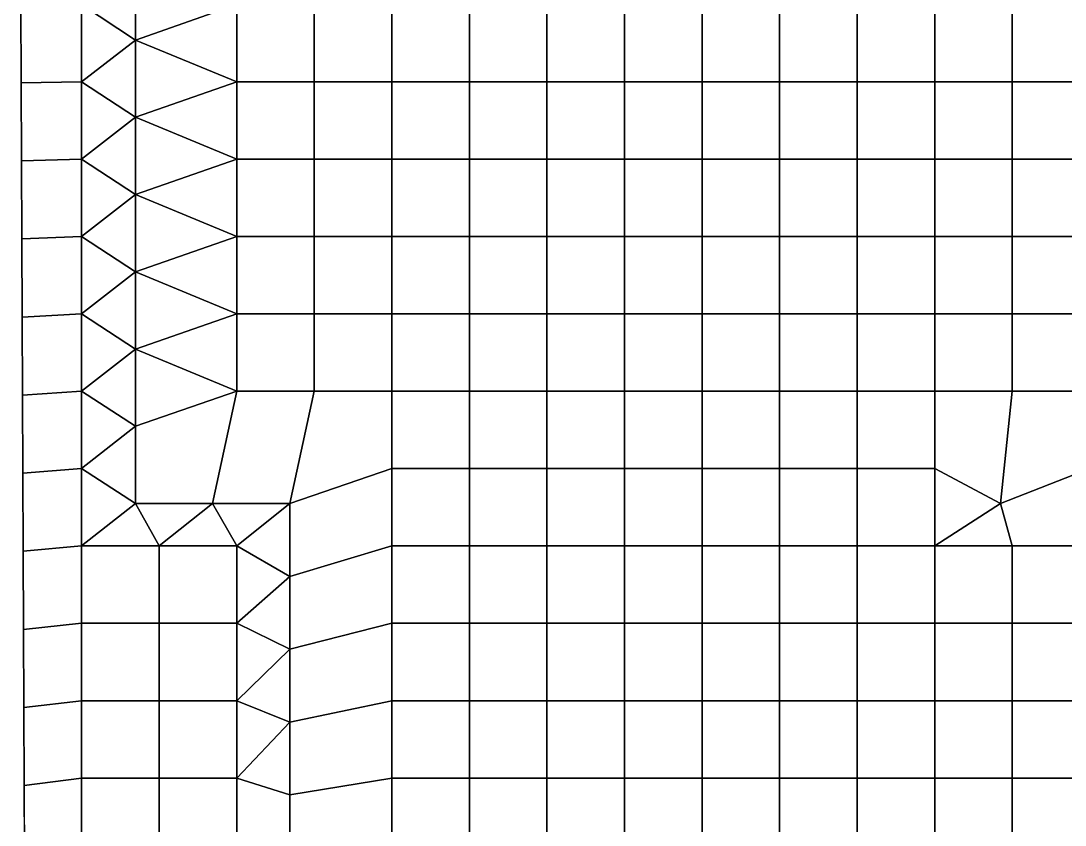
# Model space of a CAD drawing. Extents: x -13 to 39.3, y -26.5 to 20.6.
# Drawn here: x 1.21 to 7.97, y 1.22 to 6.42 of the extents above; entities that cross this region are included whole.
import ezdxf

# ---------------------------------------------------------------- set-up
doc = ezdxf.new("R2010")
doc.units = 0
doc.layers.add('BARS', color=1, linetype='CONTINUOUS')
doc.layers.add('FACES', color=5, linetype='CONTINUOUS')

msp = doc.modelspace()

# ---------------------------------------------------------------- linework, layer by layer
at = {"layer": 'BARS'}
for p, q in [((1.95, 6.8), (1.95, 6.3)), ((1.95, 6.8, 3.3), (1.95, 6.3, 3.3)), ((1.21074, 6.02308), (1.2086, 6.52846)), ((1.21074, 6.02308, 3.3), (1.2086, 6.52846, 3.3)), ((1.95, 6.3), (1.95, 5.8)), ((1.95, 6.3, 3.3), (1.95, 5.8, 3.3)), ((1.21289, 5.5177), (1.21074, 6.02308)), ((1.21289, 5.5177, 3.3), (1.21074, 6.02308, 3.3)), ((1.95, 5.8), (1.95, 5.3)), ((1.95, 5.8, 3.3), (1.95, 5.3, 3.3)), ((1.21504, 5.01231), (1.21289, 5.5177)), ((1.21504, 5.01231, 3.3), (1.21289, 5.5177, 3.3)), ((1.95, 5.3), (1.95, 4.8)), ((1.95, 5.3, 3.3), (1.95, 4.8, 3.3)), ((1.21719, 4.50693), (1.21504, 5.01231)), ((1.21719, 4.50693, 3.3), (1.21504, 5.01231, 3.3)), ((1.95, 4.8), (1.95, 4.3)), ((1.95, 4.8, 3.3), (1.95, 4.3, 3.3)), ((1.21934, 4.00154), (1.21719, 4.50693)), ((1.21934, 4.00154, 3.3), (1.21719, 4.50693, 3.3)), ((1.95, 4.3), (1.95, 3.8)), ((1.95, 4.3, 3.3), (1.95, 3.8, 3.3)), ((1.22149, 3.49616), (1.21934, 4.00154)), ((1.22149, 3.49616, 3.3), (1.21934, 4.00154, 3.3)), ((1.95, 3.8), (1.95, 3.3)), ((1.95, 3.8, 3.3), (1.95, 3.3, 3.3)), ((1.22364, 2.99078), (1.22149, 3.49616)), ((1.22364, 2.99078, 3.3), (1.22149, 3.49616, 3.3)), ((1.95, 3.3), (2.45, 3.3)), ((1.95, 3.3, 3.3), (2.45, 3.3, 3.3)), ((2.45, 3.3), (2.95, 3.3)), ((2.45, 3.3, 3.3), (2.95, 3.3, 3.3)), ((2.95, 3.3), (2.95, 2.82857)), ((2.95, 3.3), (2.95, 3.3, 0.66)), ((2.95, 3.3, 0.66), (2.95, 3.3, 1.32)), ((2.95, 3.3, 1.32), (2.95, 3.3, 1.98)), ((2.95, 3.3, 1.98), (2.95, 3.3, 2.64)), ((2.95, 3.3, 2.64), (2.95, 3.3, 3.3)), ((2.95, 3.3, 3.3), (2.95, 2.82857, 3.3)), ((7.55, 3.3), (7.55, 3.3, 0.66)), ((7.55, 3.3, 0.66), (7.55, 3.3, 1.32)), ((7.55, 3.3, 1.32), (7.55, 3.3, 1.98)), ((7.55, 3.3, 1.98), (7.55, 3.3, 2.64)), ((7.55, 3.3, 2.64), (7.55, 3.3, 3.3)), ((1.22579, 2.48539), (1.22364, 2.99078)), ((1.22579, 2.48539, 3.3), (1.22364, 2.99078, 3.3)), ((2.95, 2.82857), (2.95, 2.35714)), ((2.95, 2.82857, 3.3), (2.95, 2.35714, 3.3)), ((1.22794, 1.98001), (1.22579, 2.48539)), ((1.22794, 1.98001, 3.3), (1.22579, 2.48539, 3.3)), ((2.95, 2.35714), (2.95, 1.88571)), ((2.95, 2.35714, 3.3), (2.95, 1.88571, 3.3)), ((1.23008, 1.47462), (1.22794, 1.98001)), ((1.23008, 1.47462, 3.3), (1.22794, 1.98001, 3.3)), ((2.95, 1.88571), (2.95, 1.41429)), ((2.95, 1.88571, 3.3), (2.95, 1.41429, 3.3)), ((1.23223, 0.969239), (1.23008, 1.47462)), ((1.23223, 0.969239, 3.3), (1.23008, 1.47462, 3.3)), ((2.95, 1.41429), (2.95, 0.942857)), ((2.95, 1.41429, 3.3), (2.95, 0.942857, 3.3))]:
    msp.add_line(p, q, dxfattribs=at)
at = {"layer": 'FACES'}
for points in [[(1.95, 6.8), (1.60139, 6.53019), (1.95, 6.3)], [(1.95, 6.8, 3.3), (1.60139, 6.53019, 3.3), (1.95, 6.3, 3.3)], [(2.60562, 6.53019), (1.95, 6.8), (1.95, 6.3)], [(1.95, 6.3, 0.66), (1.95, 6.3), (1.95, 6.8), (1.95, 6.8, 0.66)], [(1.95, 6.3, 1.32), (1.95, 6.3, 0.66), (1.95, 6.8, 0.66), (1.95, 6.8, 1.32)], [(1.95, 6.3, 1.98), (1.95, 6.3, 1.32), (1.95, 6.8, 1.32), (1.95, 6.8, 1.98)], [(1.95, 6.3, 2.64), (1.95, 6.3, 1.98), (1.95, 6.8, 1.98), (1.95, 6.8, 2.64)], [(1.95, 6.3, 2.64), (1.95, 6.8, 2.64), (1.95, 6.8, 3.3), (1.95, 6.3, 3.3)], [(2.60562, 6.53019, 3.3), (1.95, 6.8, 3.3), (1.95, 6.3, 3.3)], [(1.60139, 6.53019), (1.2086, 6.52846), (1.21074, 6.02308), (1.60139, 6.02948)], [(1.60139, 6.53019, 3.3), (1.2086, 6.52846, 3.3), (1.21074, 6.02308, 3.3), (1.60139, 6.02948, 3.3)], [(1.95, 6.3), (1.60139, 6.53019), (1.60139, 6.02948)], [(1.95, 6.3, 3.3), (1.60139, 6.53019, 3.3), (1.60139, 6.02948, 3.3)], [(2.60562, 6.53019), (1.95, 6.3), (2.60562, 6.02948)], [(2.60562, 6.53019, 3.3), (1.95, 6.3, 3.3), (2.60562, 6.02948, 3.3)], [(3.10773, 6.53019), (2.60562, 6.53019), (2.60562, 6.02948), (3.10773, 6.02948)], [(3.10773, 6.53019, 3.3), (2.60562, 6.53019, 3.3), (2.60562, 6.02948, 3.3), (3.10773, 6.02948, 3.3)], [(3.60984, 6.53019), (3.10773, 6.53019), (3.10773, 6.02948), (3.60984, 6.02948)], [(3.60984, 6.53019, 3.3), (3.10773, 6.53019, 3.3), (3.10773, 6.02948, 3.3), (3.60984, 6.02948, 3.3)], [(4.11196, 6.53019), (3.60984, 6.53019), (3.60984, 6.02948), (4.11196, 6.02948)], [(4.11196, 6.53019, 3.3), (3.60984, 6.53019, 3.3), (3.60984, 6.02948, 3.3), (4.11196, 6.02948, 3.3)], [(4.61407, 6.53019), (4.11196, 6.53019), (4.11196, 6.02948), (4.61407, 6.02948)], [(4.61407, 6.53019, 3.3), (4.11196, 6.53019, 3.3), (4.11196, 6.02948, 3.3), (4.61407, 6.02948, 3.3)], [(5.11618, 6.53019), (4.61407, 6.53019), (4.61407, 6.02948), (5.11618, 6.02948)], [(5.11618, 6.53019, 3.3), (4.61407, 6.53019, 3.3), (4.61407, 6.02948, 3.3), (5.11618, 6.02948, 3.3)], [(5.6183, 6.53019), (5.11618, 6.53019), (5.11618, 6.02948), (5.6183, 6.02948)], [(5.6183, 6.53019, 3.3), (5.11618, 6.53019, 3.3), (5.11618, 6.02948, 3.3), (5.6183, 6.02948, 3.3)], [(6.12041, 6.53019), (5.6183, 6.53019), (5.6183, 6.02948), (6.12041, 6.02948)], [(6.12041, 6.53019, 3.3), (5.6183, 6.53019, 3.3), (5.6183, 6.02948, 3.3), (6.12041, 6.02948, 3.3)], [(6.62252, 6.53019), (6.12041, 6.53019), (6.12041, 6.02948), (6.62252, 6.02948)], [(6.62252, 6.53019, 3.3), (6.12041, 6.53019, 3.3), (6.12041, 6.02948, 3.3), (6.62252, 6.02948, 3.3)], [(7.12464, 6.53019), (6.62252, 6.53019), (6.62252, 6.02948), (7.12464, 6.02948)], [(7.12464, 6.53019, 3.3), (6.62252, 6.53019, 3.3), (6.62252, 6.02948, 3.3), (7.12464, 6.02948, 3.3)], [(7.62675, 6.53019), (7.12464, 6.53019), (7.12464, 6.02948), (7.62675, 6.02948)], [(7.62675, 6.53019, 3.3), (7.12464, 6.53019, 3.3), (7.12464, 6.02948, 3.3), (7.62675, 6.02948, 3.3)], [(8.12887, 6.53019), (7.62675, 6.53019), (7.62675, 6.02948), (8.12887, 6.02948)], [(8.12887, 6.53019, 3.3), (7.62675, 6.53019, 3.3), (7.62675, 6.02948, 3.3), (8.12887, 6.02948, 3.3)], [(1.95, 6.3), (1.60139, 6.02948), (1.95, 5.8)], [(1.95, 6.3, 3.3), (1.60139, 6.02948, 3.3), (1.95, 5.8, 3.3)], [(2.60562, 6.02948), (1.95, 6.3), (1.95, 5.8)], [(1.95, 5.8, 0.66), (1.95, 5.8), (1.95, 6.3), (1.95, 6.3, 0.66)], [(1.95, 5.8, 1.32), (1.95, 5.8, 0.66), (1.95, 6.3, 0.66), (1.95, 6.3, 1.32)], [(1.95, 5.8, 1.98), (1.95, 5.8, 1.32), (1.95, 6.3, 1.32), (1.95, 6.3, 1.98)], [(1.95, 5.8, 2.64), (1.95, 5.8, 1.98), (1.95, 6.3, 1.98), (1.95, 6.3, 2.64)], [(1.95, 5.8, 2.64), (1.95, 6.3, 2.64), (1.95, 6.3, 3.3), (1.95, 5.8, 3.3)], [(2.60562, 6.02948, 3.3), (1.95, 6.3, 3.3), (1.95, 5.8, 3.3)], [(1.60139, 6.02948), (1.21074, 6.02308), (1.21289, 5.5177), (1.60139, 5.52878)], [(1.60139, 6.02948, 3.3), (1.21074, 6.02308, 3.3), (1.21289, 5.5177, 3.3), (1.60139, 5.52878, 3.3)], [(1.95, 5.8), (1.60139, 6.02948), (1.60139, 5.52878)], [(1.95, 5.8, 3.3), (1.60139, 6.02948, 3.3), (1.60139, 5.52878, 3.3)], [(2.60562, 6.02948), (1.95, 5.8), (2.60562, 5.52878)], [(2.60562, 6.02948, 3.3), (1.95, 5.8, 3.3), (2.60562, 5.52878, 3.3)], [(3.10773, 6.02948), (2.60562, 6.02948), (2.60562, 5.52878), (3.10773, 5.52878)], [(3.10773, 6.02948, 3.3), (2.60562, 6.02948, 3.3), (2.60562, 5.52878, 3.3), (3.10773, 5.52878, 3.3)], [(3.60984, 6.02948), (3.10773, 6.02948), (3.10773, 5.52878), (3.60984, 5.52878)], [(3.60984, 6.02948, 3.3), (3.10773, 6.02948, 3.3), (3.10773, 5.52878, 3.3), (3.60984, 5.52878, 3.3)], [(4.11196, 6.02948), (3.60984, 6.02948), (3.60984, 5.52878), (4.11196, 5.52878)], [(4.11196, 6.02948, 3.3), (3.60984, 6.02948, 3.3), (3.60984, 5.52878, 3.3), (4.11196, 5.52878, 3.3)], [(4.61407, 6.02948), (4.11196, 6.02948), (4.11196, 5.52878), (4.61407, 5.52878)], [(4.61407, 6.02948, 3.3), (4.11196, 6.02948, 3.3), (4.11196, 5.52878, 3.3), (4.61407, 5.52878, 3.3)], [(5.11618, 6.02948), (4.61407, 6.02948), (4.61407, 5.52878), (5.11618, 5.52878)], [(5.11618, 6.02948, 3.3), (4.61407, 6.02948, 3.3), (4.61407, 5.52878, 3.3), (5.11618, 5.52878, 3.3)], [(5.6183, 6.02948), (5.11618, 6.02948), (5.11618, 5.52878), (5.6183, 5.52878)], [(5.6183, 6.02948, 3.3), (5.11618, 6.02948, 3.3), (5.11618, 5.52878, 3.3), (5.6183, 5.52878, 3.3)], [(6.12041, 6.02948), (5.6183, 6.02948), (5.6183, 5.52878), (6.12041, 5.52878)], [(6.12041, 6.02948, 3.3), (5.6183, 6.02948, 3.3), (5.6183, 5.52878, 3.3), (6.12041, 5.52878, 3.3)], [(6.62252, 6.02948), (6.12041, 6.02948), (6.12041, 5.52878), (6.62252, 5.52878)], [(6.62252, 6.02948, 3.3), (6.12041, 6.02948, 3.3), (6.12041, 5.52878, 3.3), (6.62252, 5.52878, 3.3)], [(7.12464, 6.02948), (6.62252, 6.02948), (6.62252, 5.52878), (7.12464, 5.52878)], [(7.12464, 6.02948, 3.3), (6.62252, 6.02948, 3.3), (6.62252, 5.52878, 3.3), (7.12464, 5.52878, 3.3)], [(7.62675, 6.02948), (7.12464, 6.02948), (7.12464, 5.52878), (7.62675, 5.52878)], [(7.62675, 6.02948, 3.3), (7.12464, 6.02948, 3.3), (7.12464, 5.52878, 3.3), (7.62675, 5.52878, 3.3)], [(8.12887, 6.02948), (7.62675, 6.02948), (7.62675, 5.52878), (8.12887, 5.52878)], [(8.12887, 6.02948, 3.3), (7.62675, 6.02948, 3.3), (7.62675, 5.52878, 3.3), (8.12887, 5.52878, 3.3)], [(1.95, 5.8), (1.60139, 5.52878), (1.95, 5.3)], [(1.95, 5.8, 3.3), (1.60139, 5.52878, 3.3), (1.95, 5.3, 3.3)], [(2.60562, 5.52878), (1.95, 5.8), (1.95, 5.3)], [(1.95, 5.3, 0.66), (1.95, 5.3), (1.95, 5.8), (1.95, 5.8, 0.66)], [(1.95, 5.3, 1.32), (1.95, 5.3, 0.66), (1.95, 5.8, 0.66), (1.95, 5.8, 1.32)], [(1.95, 5.3, 1.98), (1.95, 5.3, 1.32), (1.95, 5.8, 1.32), (1.95, 5.8, 1.98)], [(1.95, 5.3, 2.64), (1.95, 5.3, 1.98), (1.95, 5.8, 1.98), (1.95, 5.8, 2.64)], [(1.95, 5.3, 2.64), (1.95, 5.8, 2.64), (1.95, 5.8, 3.3), (1.95, 5.3, 3.3)], [(2.60562, 5.52878, 3.3), (1.95, 5.8, 3.3), (1.95, 5.3, 3.3)], [(1.60139, 5.52878), (1.21289, 5.5177), (1.21504, 5.01231), (1.60139, 5.02807)], [(1.60139, 5.52878, 3.3), (1.21289, 5.5177, 3.3), (1.21504, 5.01231, 3.3), (1.60139, 5.02807, 3.3)], [(1.95, 5.3), (1.60139, 5.52878), (1.60139, 5.02807)], [(1.95, 5.3, 3.3), (1.60139, 5.52878, 3.3), (1.60139, 5.02807, 3.3)], [(2.60562, 5.52878), (1.95, 5.3), (2.60562, 5.02807)], [(2.60562, 5.52878, 3.3), (1.95, 5.3, 3.3), (2.60562, 5.02807, 3.3)], [(3.10773, 5.52878), (2.60562, 5.52878), (2.60562, 5.02807), (3.10773, 5.02807)], [(3.10773, 5.52878, 3.3), (2.60562, 5.52878, 3.3), (2.60562, 5.02807, 3.3), (3.10773, 5.02807, 3.3)], [(3.60984, 5.52878), (3.10773, 5.52878), (3.10773, 5.02807), (3.60984, 5.02807)], [(3.60984, 5.52878, 3.3), (3.10773, 5.52878, 3.3), (3.10773, 5.02807, 3.3), (3.60984, 5.02807, 3.3)], [(4.11196, 5.52878), (3.60984, 5.52878), (3.60984, 5.02807), (4.11196, 5.02807)], [(4.11196, 5.52878, 3.3), (3.60984, 5.52878, 3.3), (3.60984, 5.02807, 3.3), (4.11196, 5.02807, 3.3)], [(4.61407, 5.52878), (4.11196, 5.52878), (4.11196, 5.02807), (4.61407, 5.02807)], [(4.61407, 5.52878, 3.3), (4.11196, 5.52878, 3.3), (4.11196, 5.02807, 3.3), (4.61407, 5.02807, 3.3)], [(5.11618, 5.52878), (4.61407, 5.52878), (4.61407, 5.02807), (5.11618, 5.02807)], [(5.11618, 5.52878, 3.3), (4.61407, 5.52878, 3.3), (4.61407, 5.02807, 3.3), (5.11618, 5.02807, 3.3)], [(5.6183, 5.52878), (5.11618, 5.52878), (5.11618, 5.02807), (5.6183, 5.02807)], [(5.6183, 5.52878, 3.3), (5.11618, 5.52878, 3.3), (5.11618, 5.02807, 3.3), (5.6183, 5.02807, 3.3)], [(6.12041, 5.52878), (5.6183, 5.52878), (5.6183, 5.02807), (6.12041, 5.02807)], [(6.12041, 5.52878, 3.3), (5.6183, 5.52878, 3.3), (5.6183, 5.02807, 3.3), (6.12041, 5.02807, 3.3)], [(6.62252, 5.52878), (6.12041, 5.52878), (6.12041, 5.02807), (6.62252, 5.02807)], [(6.62252, 5.52878, 3.3), (6.12041, 5.52878, 3.3), (6.12041, 5.02807, 3.3), (6.62252, 5.02807, 3.3)], [(7.12464, 5.52878), (6.62252, 5.52878), (6.62252, 5.02807), (7.12464, 5.02807)], [(7.12464, 5.52878, 3.3), (6.62252, 5.52878, 3.3), (6.62252, 5.02807, 3.3), (7.12464, 5.02807, 3.3)], [(7.62675, 5.52878), (7.12464, 5.52878), (7.12464, 5.02807), (7.62675, 5.02807)], [(7.62675, 5.52878, 3.3), (7.12464, 5.52878, 3.3), (7.12464, 5.02807, 3.3), (7.62675, 5.02807, 3.3)], [(8.12887, 5.52878), (7.62675, 5.52878), (7.62675, 5.02807), (8.12887, 5.02807)], [(8.12887, 5.52878, 3.3), (7.62675, 5.52878, 3.3), (7.62675, 5.02807, 3.3), (8.12887, 5.02807, 3.3)], [(1.95, 5.3), (1.60139, 5.02807), (1.95, 4.8)], [(1.95, 5.3, 3.3), (1.60139, 5.02807, 3.3), (1.95, 4.8, 3.3)], [(2.60562, 5.02807), (1.95, 5.3), (1.95, 4.8)], [(1.95, 4.8, 0.66), (1.95, 4.8), (1.95, 5.3), (1.95, 5.3, 0.66)], [(1.95, 4.8, 1.32), (1.95, 4.8, 0.66), (1.95, 5.3, 0.66), (1.95, 5.3, 1.32)], [(1.95, 4.8, 1.98), (1.95, 4.8, 1.32), (1.95, 5.3, 1.32), (1.95, 5.3, 1.98)], [(1.95, 4.8, 2.64), (1.95, 4.8, 1.98), (1.95, 5.3, 1.98), (1.95, 5.3, 2.64)], [(1.95, 4.8, 2.64), (1.95, 5.3, 2.64), (1.95, 5.3, 3.3), (1.95, 4.8, 3.3)], [(2.60562, 5.02807, 3.3), (1.95, 5.3, 3.3), (1.95, 4.8, 3.3)], [(1.60139, 5.02807), (1.21504, 5.01231), (1.21719, 4.50693), (1.60139, 4.52736)], [(1.60139, 5.02807, 3.3), (1.21504, 5.01231, 3.3), (1.21719, 4.50693, 3.3), (1.60139, 4.52736, 3.3)], [(1.95, 4.8), (1.60139, 5.02807), (1.60139, 4.52736)], [(1.95, 4.8, 3.3), (1.60139, 5.02807, 3.3), (1.60139, 4.52736, 3.3)], [(2.60562, 5.02807), (1.95, 4.8), (2.60562, 4.52736)], [(2.60562, 5.02807, 3.3), (1.95, 4.8, 3.3), (2.60562, 4.52736, 3.3)], [(3.10773, 5.02807), (2.60562, 5.02807), (2.60562, 4.52736), (3.10773, 4.52736)], [(3.10773, 5.02807, 3.3), (2.60562, 5.02807, 3.3), (2.60562, 4.52736, 3.3), (3.10773, 4.52736, 3.3)], [(3.60984, 5.02807), (3.10773, 5.02807), (3.10773, 4.52736), (3.60984, 4.52736)], [(3.60984, 5.02807, 3.3), (3.10773, 5.02807, 3.3), (3.10773, 4.52736, 3.3), (3.60984, 4.52736, 3.3)], [(4.11196, 5.02807), (3.60984, 5.02807), (3.60984, 4.52736), (4.11196, 4.52736)], [(4.11196, 5.02807, 3.3), (3.60984, 5.02807, 3.3), (3.60984, 4.52736, 3.3), (4.11196, 4.52736, 3.3)], [(4.61407, 5.02807), (4.11196, 5.02807), (4.11196, 4.52736), (4.61407, 4.52736)], [(4.61407, 5.02807, 3.3), (4.11196, 5.02807, 3.3), (4.11196, 4.52736, 3.3), (4.61407, 4.52736, 3.3)], [(5.11618, 5.02807), (4.61407, 5.02807), (4.61407, 4.52736), (5.11618, 4.52736)], [(5.11618, 5.02807, 3.3), (4.61407, 5.02807, 3.3), (4.61407, 4.52736, 3.3), (5.11618, 4.52736, 3.3)], [(5.6183, 5.02807), (5.11618, 5.02807), (5.11618, 4.52736), (5.6183, 4.52736)], [(5.6183, 5.02807, 3.3), (5.11618, 5.02807, 3.3), (5.11618, 4.52736, 3.3), (5.6183, 4.52736, 3.3)], [(6.12041, 5.02807), (5.6183, 5.02807), (5.6183, 4.52736), (6.12041, 4.52736)], [(6.12041, 5.02807, 3.3), (5.6183, 5.02807, 3.3), (5.6183, 4.52736, 3.3), (6.12041, 4.52736, 3.3)], [(6.62252, 5.02807), (6.12041, 5.02807), (6.12041, 4.52736), (6.62252, 4.52736)], [(6.62252, 5.02807, 3.3), (6.12041, 5.02807, 3.3), (6.12041, 4.52736, 3.3), (6.62252, 4.52736, 3.3)], [(7.12464, 5.02807), (6.62252, 5.02807), (6.62252, 4.52736), (7.12464, 4.52736)], [(7.12464, 5.02807, 3.3), (6.62252, 5.02807, 3.3), (6.62252, 4.52736, 3.3), (7.12464, 4.52736, 3.3)], [(7.62675, 5.02807), (7.12464, 5.02807), (7.12464, 4.52736), (7.62675, 4.52736)], [(7.62675, 5.02807, 3.3), (7.12464, 5.02807, 3.3), (7.12464, 4.52736, 3.3), (7.62675, 4.52736, 3.3)], [(8.12887, 5.02807), (7.62675, 5.02807), (7.62675, 4.52736), (8.12887, 4.52736)], [(8.12887, 5.02807, 3.3), (7.62675, 5.02807, 3.3), (7.62675, 4.52736, 3.3), (8.12887, 4.52736, 3.3)], [(1.95, 4.8), (1.60139, 4.52736), (1.95, 4.3)], [(1.95, 4.8, 3.3), (1.60139, 4.52736, 3.3), (1.95, 4.3, 3.3)], [(2.60562, 4.52736), (1.95, 4.8), (1.95, 4.3)], [(1.95, 4.3, 0.66), (1.95, 4.3), (1.95, 4.8), (1.95, 4.8, 0.66)], [(1.95, 4.3, 1.32), (1.95, 4.3, 0.66), (1.95, 4.8, 0.66), (1.95, 4.8, 1.32)], [(1.95, 4.3, 1.98), (1.95, 4.3, 1.32), (1.95, 4.8, 1.32), (1.95, 4.8, 1.98)], [(1.95, 4.3, 2.64), (1.95, 4.3, 1.98), (1.95, 4.8, 1.98), (1.95, 4.8, 2.64)], [(1.95, 4.3, 2.64), (1.95, 4.8, 2.64), (1.95, 4.8, 3.3), (1.95, 4.3, 3.3)], [(2.60562, 4.52736, 3.3), (1.95, 4.8, 3.3), (1.95, 4.3, 3.3)], [(1.60139, 4.52736), (1.21719, 4.50693), (1.21934, 4.00154), (1.60139, 4.02665)], [(1.60139, 4.52736, 3.3), (1.21719, 4.50693, 3.3), (1.21934, 4.00154, 3.3), (1.60139, 4.02665, 3.3)], [(1.95, 4.3), (1.60139, 4.52736), (1.60139, 4.02665)], [(1.95, 4.3, 3.3), (1.60139, 4.52736, 3.3), (1.60139, 4.02665, 3.3)], [(2.60562, 4.52736), (1.95, 4.3), (2.60562, 4.02665)], [(2.60562, 4.52736, 3.3), (1.95, 4.3, 3.3), (2.60562, 4.02665, 3.3)], [(3.10773, 4.52736), (2.60562, 4.52736), (2.60562, 4.02665), (3.10773, 4.02665)], [(3.10773, 4.52736, 3.3), (2.60562, 4.52736, 3.3), (2.60562, 4.02665, 3.3), (3.10773, 4.02665, 3.3)], [(3.60984, 4.52736), (3.10773, 4.52736), (3.10773, 4.02665), (3.60984, 4.02665)], [(3.60984, 4.52736, 3.3), (3.10773, 4.52736, 3.3), (3.10773, 4.02665, 3.3), (3.60984, 4.02665, 3.3)], [(4.11196, 4.52736), (3.60984, 4.52736), (3.60984, 4.02665), (4.11196, 4.02665)], [(4.11196, 4.52736, 3.3), (3.60984, 4.52736, 3.3), (3.60984, 4.02665, 3.3), (4.11196, 4.02665, 3.3)], [(4.61407, 4.52736), (4.11196, 4.52736), (4.11196, 4.02665), (4.61407, 4.02665)], [(4.61407, 4.52736, 3.3), (4.11196, 4.52736, 3.3), (4.11196, 4.02665, 3.3), (4.61407, 4.02665, 3.3)], [(5.11618, 4.52736), (4.61407, 4.52736), (4.61407, 4.02665), (5.11618, 4.02665)], [(5.11618, 4.52736, 3.3), (4.61407, 4.52736, 3.3), (4.61407, 4.02665, 3.3), (5.11618, 4.02665, 3.3)], [(5.6183, 4.52736), (5.11618, 4.52736), (5.11618, 4.02665), (5.6183, 4.02665)], [(5.6183, 4.52736, 3.3), (5.11618, 4.52736, 3.3), (5.11618, 4.02665, 3.3), (5.6183, 4.02665, 3.3)], [(6.12041, 4.52736), (5.6183, 4.52736), (5.6183, 4.02665), (6.12041, 4.02665)], [(6.12041, 4.52736, 3.3), (5.6183, 4.52736, 3.3), (5.6183, 4.02665, 3.3), (6.12041, 4.02665, 3.3)], [(6.62252, 4.52736), (6.12041, 4.52736), (6.12041, 4.02665), (6.62252, 4.02665)], [(6.62252, 4.52736, 3.3), (6.12041, 4.52736, 3.3), (6.12041, 4.02665, 3.3), (6.62252, 4.02665, 3.3)], [(7.12464, 4.52736), (6.62252, 4.52736), (6.62252, 4.02665), (7.12464, 4.02665)], [(7.12464, 4.52736, 3.3), (6.62252, 4.52736, 3.3), (6.62252, 4.02665, 3.3), (7.12464, 4.02665, 3.3)], [(7.62675, 4.52736), (7.12464, 4.52736), (7.12464, 4.02665), (7.62675, 4.02665)], [(7.62675, 4.52736, 3.3), (7.12464, 4.52736, 3.3), (7.12464, 4.02665, 3.3), (7.62675, 4.02665, 3.3)], [(8.12887, 4.52736), (7.62675, 4.52736), (7.62675, 4.02665), (8.12887, 4.02665)], [(8.12887, 4.52736, 3.3), (7.62675, 4.52736, 3.3), (7.62675, 4.02665, 3.3), (8.12887, 4.02665, 3.3)], [(1.95, 4.3), (1.60139, 4.02665), (1.95, 3.8)], [(1.95, 4.3, 3.3), (1.60139, 4.02665, 3.3), (1.95, 3.8, 3.3)], [(2.60562, 4.02665), (1.95, 4.3), (1.95, 3.8)], [(1.95, 3.8, 0.66), (1.95, 3.8), (1.95, 4.3), (1.95, 4.3, 0.66)], [(1.95, 3.8, 0.66), (1.95, 4.3, 0.66), (1.95, 4.3, 1.32), (1.95, 3.8, 1.32)], [(1.95, 3.8, 1.32), (1.95, 4.3, 1.32), (1.95, 4.3, 1.98), (1.95, 3.8, 1.98)], [(1.95, 3.8, 1.98), (1.95, 4.3, 1.98), (1.95, 4.3, 2.64), (1.95, 3.8, 2.64)], [(1.95, 3.8, 2.64), (1.95, 4.3, 2.64), (1.95, 4.3, 3.3), (1.95, 3.8, 3.3)], [(2.60562, 4.02665, 3.3), (1.95, 4.3, 3.3), (1.95, 3.8, 3.3)], [(1.60139, 4.02665), (1.21934, 4.00154), (1.22149, 3.49616), (1.60139, 3.52595)], [(1.60139, 4.02665, 3.3), (1.21934, 4.00154, 3.3), (1.22149, 3.49616, 3.3), (1.60139, 3.52595, 3.3)], [(1.95, 3.8), (1.60139, 4.02665), (1.60139, 3.52595)], [(1.95, 3.8, 3.3), (1.60139, 4.02665, 3.3), (1.60139, 3.52595, 3.3)], [(2.60562, 4.02665), (1.95, 3.8), (1.95, 3.3), (2.45, 3.3)], [(2.60562, 4.02665, 3.3), (1.95, 3.8, 3.3), (1.95, 3.3, 3.3), (2.45, 3.3, 3.3)], [(3.10773, 4.02665), (2.60562, 4.02665), (2.45, 3.3), (2.95, 3.3)], [(3.10773, 4.02665, 3.3), (2.60562, 4.02665, 3.3), (2.45, 3.3, 3.3), (2.95, 3.3, 3.3)], [(3.60984, 4.02665), (3.10773, 4.02665), (2.95, 3.3), (3.60984, 3.52595)], [(3.60984, 4.02665, 3.3), (3.10773, 4.02665, 3.3), (2.95, 3.3, 3.3), (3.60984, 3.52595, 3.3)], [(4.11196, 4.02665), (3.60984, 4.02665), (3.60984, 3.52595), (4.11196, 3.52595)], [(4.11196, 4.02665, 3.3), (3.60984, 4.02665, 3.3), (3.60984, 3.52595, 3.3), (4.11196, 3.52595, 3.3)], [(4.61407, 4.02665), (4.11196, 4.02665), (4.11196, 3.52595), (4.61407, 3.52595)], [(4.61407, 4.02665, 3.3), (4.11196, 4.02665, 3.3), (4.11196, 3.52595, 3.3), (4.61407, 3.52595, 3.3)], [(5.11618, 4.02665), (4.61407, 4.02665), (4.61407, 3.52595), (5.11618, 3.52595)], [(5.11618, 4.02665, 3.3), (4.61407, 4.02665, 3.3), (4.61407, 3.52595, 3.3), (5.11618, 3.52595, 3.3)], [(5.6183, 4.02665), (5.11618, 4.02665), (5.11618, 3.52595), (5.6183, 3.52595)], [(5.6183, 4.02665, 3.3), (5.11618, 4.02665, 3.3), (5.11618, 3.52595, 3.3), (5.6183, 3.52595, 3.3)], [(6.12041, 4.02665), (5.6183, 4.02665), (5.6183, 3.52595), (6.12041, 3.52595)], [(6.12041, 4.02665, 3.3), (5.6183, 4.02665, 3.3), (5.6183, 3.52595, 3.3), (6.12041, 3.52595, 3.3)], [(6.62252, 4.02665), (6.12041, 4.02665), (6.12041, 3.52595), (6.62252, 3.52595)], [(6.62252, 4.02665, 3.3), (6.12041, 4.02665, 3.3), (6.12041, 3.52595, 3.3), (6.62252, 3.52595, 3.3)], [(7.12464, 4.02665), (6.62252, 4.02665), (6.62252, 3.52595), (7.12464, 3.52595)], [(7.12464, 4.02665, 3.3), (6.62252, 4.02665, 3.3), (6.62252, 3.52595, 3.3), (7.12464, 3.52595, 3.3)], [(7.62675, 4.02665), (7.12464, 4.02665), (7.12464, 3.52595), (7.55, 3.3)], [(7.62675, 4.02665, 3.3), (7.12464, 4.02665, 3.3), (7.12464, 3.52595, 3.3), (7.55, 3.3, 3.3)], [(8.12887, 4.02665), (7.62675, 4.02665), (7.55, 3.3), (8.12887, 3.52595)], [(8.12887, 4.02665, 3.3), (7.62675, 4.02665, 3.3), (7.55, 3.3, 3.3), (8.12887, 3.52595, 3.3)], [(1.95, 3.8), (1.60139, 3.52595), (1.95, 3.3)], [(1.95, 3.8, 3.3), (1.60139, 3.52595, 3.3), (1.95, 3.3, 3.3)], [(1.95, 3.3, 0.66), (1.95, 3.3), (1.95, 3.8), (1.95, 3.8, 0.66)], [(1.95, 3.3, 0.66), (1.95, 3.8, 0.66), (1.95, 3.8, 1.32), (1.95, 3.3, 1.32)], [(1.95, 3.3, 1.32), (1.95, 3.8, 1.32), (1.95, 3.8, 1.98), (1.95, 3.3, 1.98)], [(1.95, 3.3, 1.98), (1.95, 3.8, 1.98), (1.95, 3.8, 2.64), (1.95, 3.3, 2.64)], [(1.95, 3.3, 2.64), (1.95, 3.8, 2.64), (1.95, 3.8, 3.3), (1.95, 3.3, 3.3)], [(1.60139, 3.52595), (1.22149, 3.49616), (1.22364, 2.99078), (1.60139, 3.02524)], [(1.60139, 3.52595, 3.3), (1.22149, 3.49616, 3.3), (1.22364, 2.99078, 3.3), (1.60139, 3.02524, 3.3)], [(1.95, 3.3), (1.60139, 3.52595), (1.60139, 3.02524)], [(1.95, 3.3, 3.3), (1.60139, 3.52595, 3.3), (1.60139, 3.02524, 3.3)], [(3.60984, 3.52595), (2.95, 3.3), (2.95, 2.82857), (3.60984, 3.02524)], [(3.60984, 3.52595, 3.3), (2.95, 3.3, 3.3), (2.95, 2.82857, 3.3), (3.60984, 3.02524, 3.3)], [(4.11196, 3.52595), (3.60984, 3.52595), (3.60984, 3.02524), (4.11196, 3.02524)], [(4.11196, 3.52595, 3.3), (3.60984, 3.52595, 3.3), (3.60984, 3.02524, 3.3), (4.11196, 3.02524, 3.3)], [(4.61407, 3.52595), (4.11196, 3.52595), (4.11196, 3.02524), (4.61407, 3.02524)], [(4.61407, 3.52595, 3.3), (4.11196, 3.52595, 3.3), (4.11196, 3.02524, 3.3), (4.61407, 3.02524, 3.3)], [(5.11618, 3.52595), (4.61407, 3.52595), (4.61407, 3.02524), (5.11618, 3.02524)], [(5.11618, 3.52595, 3.3), (4.61407, 3.52595, 3.3), (4.61407, 3.02524, 3.3), (5.11618, 3.02524, 3.3)], [(5.6183, 3.52595), (5.11618, 3.52595), (5.11618, 3.02524), (5.6183, 3.02524)], [(5.6183, 3.52595, 3.3), (5.11618, 3.52595, 3.3), (5.11618, 3.02524, 3.3), (5.6183, 3.02524, 3.3)], [(6.12041, 3.52595), (5.6183, 3.52595), (5.6183, 3.02524), (6.12041, 3.02524)], [(6.12041, 3.52595, 3.3), (5.6183, 3.52595, 3.3), (5.6183, 3.02524, 3.3), (6.12041, 3.02524, 3.3)], [(6.62252, 3.52595), (6.12041, 3.52595), (6.12041, 3.02524), (6.62252, 3.02524)], [(6.62252, 3.52595, 3.3), (6.12041, 3.52595, 3.3), (6.12041, 3.02524, 3.3), (6.62252, 3.02524, 3.3)], [(7.12464, 3.52595), (6.62252, 3.52595), (6.62252, 3.02524), (7.12464, 3.02524)], [(7.12464, 3.52595, 3.3), (6.62252, 3.52595, 3.3), (6.62252, 3.02524, 3.3), (7.12464, 3.02524, 3.3)], [(7.55, 3.3), (7.12464, 3.52595), (7.12464, 3.02524)], [(7.55, 3.3, 3.3), (7.12464, 3.52595, 3.3), (7.12464, 3.02524, 3.3)], [(8.12887, 3.52595), (7.55, 3.3), (7.62675, 3.02524), (8.12887, 3.02524)], [(8.12887, 3.52595, 3.3), (7.55, 3.3, 3.3), (7.62675, 3.02524, 3.3), (8.12887, 3.02524, 3.3)], [(2.1035, 3.02524), (1.95, 3.3), (1.60139, 3.02524)], [(2.1035, 3.02524, 3.3), (1.95, 3.3, 3.3), (1.60139, 3.02524, 3.3)], [(2.45, 3.3), (1.95, 3.3), (2.1035, 3.02524)], [(1.95, 3.3), (1.95, 3.3, 0.66), (2.45, 3.3, 0.66), (2.45, 3.3)], [(2.45, 3.3, 0.66), (1.95, 3.3, 0.66), (1.95, 3.3, 1.32), (2.45, 3.3, 1.32)], [(2.45, 3.3, 1.32), (1.95, 3.3, 1.32), (1.95, 3.3, 1.98), (2.45, 3.3, 1.98)], [(2.45, 3.3, 1.98), (1.95, 3.3, 1.98), (1.95, 3.3, 2.64), (2.45, 3.3, 2.64)], [(2.45, 3.3, 2.64), (1.95, 3.3, 2.64), (1.95, 3.3, 3.3), (2.45, 3.3, 3.3)], [(2.45, 3.3, 3.3), (1.95, 3.3, 3.3), (2.1035, 3.02524, 3.3)], [(2.60562, 3.02524), (2.45, 3.3), (2.1035, 3.02524)], [(2.60562, 3.02524, 3.3), (2.45, 3.3, 3.3), (2.1035, 3.02524, 3.3)], [(2.95, 3.3), (2.45, 3.3), (2.60562, 3.02524)], [(2.45, 3.3), (2.45, 3.3, 0.66), (2.95, 3.3, 0.66), (2.95, 3.3)], [(2.95, 3.3, 0.66), (2.45, 3.3, 0.66), (2.45, 3.3, 1.32), (2.95, 3.3, 1.32)], [(2.95, 3.3, 1.32), (2.45, 3.3, 1.32), (2.45, 3.3, 1.98), (2.95, 3.3, 1.98)], [(2.95, 3.3, 1.98), (2.45, 3.3, 1.98), (2.45, 3.3, 2.64), (2.95, 3.3, 2.64)], [(2.95, 3.3, 2.64), (2.45, 3.3, 2.64), (2.45, 3.3, 3.3), (2.95, 3.3, 3.3)], [(2.95, 3.3, 3.3), (2.45, 3.3, 3.3), (2.60562, 3.02524, 3.3)], [(2.95, 2.82857), (2.95, 3.3), (2.60562, 3.02524)], [(2.95, 2.82857, 3.3), (2.95, 3.3, 3.3), (2.60562, 3.02524, 3.3)], [(2.95, 2.82857, 0.66), (2.95, 2.82857), (2.95, 3.3), (2.95, 3.3, 0.66)], [(2.95, 2.82857, 0.66), (2.95, 3.3, 0.66), (2.95, 3.3, 1.32), (2.95, 2.82857, 1.32)], [(2.95, 2.82857, 1.32), (2.95, 3.3, 1.32), (2.95, 3.3, 1.98), (2.95, 2.82857, 1.98)], [(2.95, 2.82857, 1.98), (2.95, 3.3, 1.98), (2.95, 3.3, 2.64), (2.95, 2.82857, 2.64)], [(2.95, 2.82857, 2.64), (2.95, 3.3, 2.64), (2.95, 3.3, 3.3), (2.95, 2.82857, 3.3)], [(7.62675, 3.02524), (7.55, 3.3), (7.12464, 3.02524)], [(7.62675, 3.02524, 3.3), (7.55, 3.3, 3.3), (7.12464, 3.02524, 3.3)], [(1.60139, 3.02524), (1.22364, 2.99078), (1.22579, 2.48539), (1.60139, 2.52453)], [(1.60139, 3.02524, 3.3), (1.22364, 2.99078, 3.3), (1.22579, 2.48539, 3.3), (1.60139, 2.52453, 3.3)], [(2.1035, 3.02524), (1.60139, 3.02524), (1.60139, 2.52453), (2.1035, 2.52453)], [(2.1035, 3.02524, 3.3), (1.60139, 3.02524, 3.3), (1.60139, 2.52453, 3.3), (2.1035, 2.52453, 3.3)], [(2.60562, 3.02524), (2.1035, 3.02524), (2.1035, 2.52453), (2.60562, 2.52453)], [(2.60562, 3.02524, 3.3), (2.1035, 3.02524, 3.3), (2.1035, 2.52453, 3.3), (2.60562, 2.52453, 3.3)], [(2.95, 2.82857), (2.60562, 3.02524), (2.60562, 2.52453)], [(2.95, 2.82857, 3.3), (2.60562, 3.02524, 3.3), (2.60562, 2.52453, 3.3)], [(3.60984, 3.02524), (2.95, 2.82857), (2.95, 2.35714), (3.60984, 2.52453)], [(3.60984, 3.02524, 3.3), (2.95, 2.82857, 3.3), (2.95, 2.35714, 3.3), (3.60984, 2.52453, 3.3)], [(4.11196, 3.02524), (3.60984, 3.02524), (3.60984, 2.52453), (4.11196, 2.52453)], [(4.11196, 3.02524, 3.3), (3.60984, 3.02524, 3.3), (3.60984, 2.52453, 3.3), (4.11196, 2.52453, 3.3)], [(4.61407, 3.02524), (4.11196, 3.02524), (4.11196, 2.52453), (4.61407, 2.52453)], [(4.61407, 3.02524, 3.3), (4.11196, 3.02524, 3.3), (4.11196, 2.52453, 3.3), (4.61407, 2.52453, 3.3)], [(5.11618, 3.02524), (4.61407, 3.02524), (4.61407, 2.52453), (5.11618, 2.52453)], [(5.11618, 3.02524, 3.3), (4.61407, 3.02524, 3.3), (4.61407, 2.52453, 3.3), (5.11618, 2.52453, 3.3)], [(5.6183, 3.02524), (5.11618, 3.02524), (5.11618, 2.52453), (5.6183, 2.52453)], [(5.6183, 3.02524, 3.3), (5.11618, 3.02524, 3.3), (5.11618, 2.52453, 3.3), (5.6183, 2.52453, 3.3)], [(6.12041, 3.02524), (5.6183, 3.02524), (5.6183, 2.52453), (6.12041, 2.52453)], [(6.12041, 3.02524, 3.3), (5.6183, 3.02524, 3.3), (5.6183, 2.52453, 3.3), (6.12041, 2.52453, 3.3)], [(6.62252, 3.02524), (6.12041, 3.02524), (6.12041, 2.52453), (6.62252, 2.52453)], [(6.62252, 3.02524, 3.3), (6.12041, 3.02524, 3.3), (6.12041, 2.52453, 3.3), (6.62252, 2.52453, 3.3)], [(7.12464, 3.02524), (6.62252, 3.02524), (6.62252, 2.52453), (7.12464, 2.52453)], [(7.12464, 3.02524, 3.3), (6.62252, 3.02524, 3.3), (6.62252, 2.52453, 3.3), (7.12464, 2.52453, 3.3)], [(7.62675, 3.02524), (7.12464, 3.02524), (7.12464, 2.52453), (7.62675, 2.52453)], [(7.62675, 3.02524, 3.3), (7.12464, 3.02524, 3.3), (7.12464, 2.52453, 3.3), (7.62675, 2.52453, 3.3)], [(8.12887, 3.02524), (7.62675, 3.02524), (7.62675, 2.52453), (8.12887, 2.52453)], [(8.12887, 3.02524, 3.3), (7.62675, 3.02524, 3.3), (7.62675, 2.52453, 3.3), (8.12887, 2.52453, 3.3)], [(2.95, 2.35714), (2.95, 2.82857), (2.60562, 2.52453)], [(2.95, 2.35714, 3.3), (2.95, 2.82857, 3.3), (2.60562, 2.52453, 3.3)], [(2.95, 2.35714, 0.66), (2.95, 2.35714), (2.95, 2.82857), (2.95, 2.82857, 0.66)], [(2.95, 2.35714, 1.32), (2.95, 2.35714, 0.66), (2.95, 2.82857, 0.66), (2.95, 2.82857, 1.32)], [(2.95, 2.35714, 1.98), (2.95, 2.35714, 1.32), (2.95, 2.82857, 1.32), (2.95, 2.82857, 1.98)], [(2.95, 2.35714, 2.64), (2.95, 2.35714, 1.98), (2.95, 2.82857, 1.98), (2.95, 2.82857, 2.64)], [(2.95, 2.35714, 2.64), (2.95, 2.82857, 2.64), (2.95, 2.82857, 3.3), (2.95, 2.35714, 3.3)], [(1.60139, 2.52453), (1.22579, 2.48539), (1.22794, 1.98001), (1.60139, 2.02382)], [(1.60139, 2.52453, 3.3), (1.22579, 2.48539, 3.3), (1.22794, 1.98001, 3.3), (1.60139, 2.02382, 3.3)], [(2.1035, 2.52453), (1.60139, 2.52453), (1.60139, 2.02382), (2.1035, 2.02382)], [(2.1035, 2.52453, 3.3), (1.60139, 2.52453, 3.3), (1.60139, 2.02382, 3.3), (2.1035, 2.02382, 3.3)], [(2.60562, 2.52453), (2.1035, 2.52453), (2.1035, 2.02382), (2.60562, 2.02382)], [(2.60562, 2.52453, 3.3), (2.1035, 2.52453, 3.3), (2.1035, 2.02382, 3.3), (2.60562, 2.02382, 3.3)], [(2.95, 2.35714), (2.60562, 2.52453), (2.60562, 2.02382)], [(2.95, 2.35714, 3.3), (2.60562, 2.52453, 3.3), (2.60562, 2.02382, 3.3)], [(3.60984, 2.52453), (2.95, 2.35714), (2.95, 1.88571), (3.60984, 2.02382)], [(3.60984, 2.52453, 3.3), (2.95, 2.35714, 3.3), (2.95, 1.88571, 3.3), (3.60984, 2.02382, 3.3)], [(4.11196, 2.52453), (3.60984, 2.52453), (3.60984, 2.02382), (4.11196, 2.02382)], [(4.11196, 2.52453, 3.3), (3.60984, 2.52453, 3.3), (3.60984, 2.02382, 3.3), (4.11196, 2.02382, 3.3)], [(4.61407, 2.52453), (4.11196, 2.52453), (4.11196, 2.02382), (4.61407, 2.02382)], [(4.61407, 2.52453, 3.3), (4.11196, 2.52453, 3.3), (4.11196, 2.02382, 3.3), (4.61407, 2.02382, 3.3)], [(5.11618, 2.52453), (4.61407, 2.52453), (4.61407, 2.02382), (5.11618, 2.02382)], [(5.11618, 2.52453, 3.3), (4.61407, 2.52453, 3.3), (4.61407, 2.02382, 3.3), (5.11618, 2.02382, 3.3)], [(5.6183, 2.52453), (5.11618, 2.52453), (5.11618, 2.02382), (5.6183, 2.02382)], [(5.6183, 2.52453, 3.3), (5.11618, 2.52453, 3.3), (5.11618, 2.02382, 3.3), (5.6183, 2.02382, 3.3)], [(6.12041, 2.52453), (5.6183, 2.52453), (5.6183, 2.02382), (6.12041, 2.02382)], [(6.12041, 2.52453, 3.3), (5.6183, 2.52453, 3.3), (5.6183, 2.02382, 3.3), (6.12041, 2.02382, 3.3)], [(6.62252, 2.52453), (6.12041, 2.52453), (6.12041, 2.02382), (6.62252, 2.02382)], [(6.62252, 2.52453, 3.3), (6.12041, 2.52453, 3.3), (6.12041, 2.02382, 3.3), (6.62252, 2.02382, 3.3)], [(7.12464, 2.52453), (6.62252, 2.52453), (6.62252, 2.02382), (7.12464, 2.02382)], [(7.12464, 2.52453, 3.3), (6.62252, 2.52453, 3.3), (6.62252, 2.02382, 3.3), (7.12464, 2.02382, 3.3)], [(7.62675, 2.52453), (7.12464, 2.52453), (7.12464, 2.02382), (7.62675, 2.02382)], [(7.62675, 2.52453, 3.3), (7.12464, 2.52453, 3.3), (7.12464, 2.02382, 3.3), (7.62675, 2.02382, 3.3)], [(8.12887, 2.52453), (7.62675, 2.52453), (7.62675, 2.02382), (8.12887, 2.02382)], [(8.12887, 2.52453, 3.3), (7.62675, 2.52453, 3.3), (7.62675, 2.02382, 3.3), (8.12887, 2.02382, 3.3)], [(2.95, 1.88571), (2.95, 2.35714), (2.60562, 2.02382)], [(2.95, 1.88571, 3.3), (2.95, 2.35714, 3.3), (2.60562, 2.02382, 3.3)], [(2.95, 1.88571, 0.66), (2.95, 1.88571), (2.95, 2.35714), (2.95, 2.35714, 0.66)], [(2.95, 1.88571, 1.32), (2.95, 1.88571, 0.66), (2.95, 2.35714, 0.66), (2.95, 2.35714, 1.32)], [(2.95, 1.88571, 1.98), (2.95, 1.88571, 1.32), (2.95, 2.35714, 1.32), (2.95, 2.35714, 1.98)], [(2.95, 1.88571, 2.64), (2.95, 1.88571, 1.98), (2.95, 2.35714, 1.98), (2.95, 2.35714, 2.64)], [(2.95, 1.88571, 2.64), (2.95, 2.35714, 2.64), (2.95, 2.35714, 3.3), (2.95, 1.88571, 3.3)], [(1.60139, 2.02382), (1.22794, 1.98001), (1.23008, 1.47462), (1.60139, 1.52312)], [(1.60139, 2.02382, 3.3), (1.22794, 1.98001, 3.3), (1.23008, 1.47462, 3.3), (1.60139, 1.52312, 3.3)], [(2.1035, 2.02382), (1.60139, 2.02382), (1.60139, 1.52312), (2.1035, 1.52312)], [(2.1035, 2.02382, 3.3), (1.60139, 2.02382, 3.3), (1.60139, 1.52312, 3.3), (2.1035, 1.52312, 3.3)], [(2.60562, 2.02382), (2.1035, 2.02382), (2.1035, 1.52312), (2.60562, 1.52312)], [(2.60562, 2.02382, 3.3), (2.1035, 2.02382, 3.3), (2.1035, 1.52312, 3.3), (2.60562, 1.52312, 3.3)], [(2.95, 1.88571), (2.60562, 2.02382), (2.60562, 1.52312)], [(2.95, 1.88571, 3.3), (2.60562, 2.02382, 3.3), (2.60562, 1.52312, 3.3)], [(3.60984, 2.02382), (2.95, 1.88571), (2.95, 1.41429), (3.60984, 1.52312)], [(3.60984, 2.02382, 3.3), (2.95, 1.88571, 3.3), (2.95, 1.41429, 3.3), (3.60984, 1.52312, 3.3)], [(4.11196, 2.02382), (3.60984, 2.02382), (3.60984, 1.52312), (4.11196, 1.52312)], [(4.11196, 2.02382, 3.3), (3.60984, 2.02382, 3.3), (3.60984, 1.52312, 3.3), (4.11196, 1.52312, 3.3)], [(4.61407, 2.02382), (4.11196, 2.02382), (4.11196, 1.52312), (4.61407, 1.52312)], [(4.61407, 2.02382, 3.3), (4.11196, 2.02382, 3.3), (4.11196, 1.52312, 3.3), (4.61407, 1.52312, 3.3)], [(5.11618, 2.02382), (4.61407, 2.02382), (4.61407, 1.52312), (5.11618, 1.52312)], [(5.11618, 2.02382, 3.3), (4.61407, 2.02382, 3.3), (4.61407, 1.52312, 3.3), (5.11618, 1.52312, 3.3)], [(5.6183, 2.02382), (5.11618, 2.02382), (5.11618, 1.52312), (5.6183, 1.52312)], [(5.6183, 2.02382, 3.3), (5.11618, 2.02382, 3.3), (5.11618, 1.52312, 3.3), (5.6183, 1.52312, 3.3)], [(6.12041, 2.02382), (5.6183, 2.02382), (5.6183, 1.52312), (6.12041, 1.52312)], [(6.12041, 2.02382, 3.3), (5.6183, 2.02382, 3.3), (5.6183, 1.52312, 3.3), (6.12041, 1.52312, 3.3)], [(6.62252, 2.02382), (6.12041, 2.02382), (6.12041, 1.52312), (6.62252, 1.52312)], [(6.62252, 2.02382, 3.3), (6.12041, 2.02382, 3.3), (6.12041, 1.52312, 3.3), (6.62252, 1.52312, 3.3)], [(7.12464, 2.02382), (6.62252, 2.02382), (6.62252, 1.52312), (7.12464, 1.52312)], [(7.12464, 2.02382, 3.3), (6.62252, 2.02382, 3.3), (6.62252, 1.52312, 3.3), (7.12464, 1.52312, 3.3)], [(7.62675, 2.02382), (7.12464, 2.02382), (7.12464, 1.52312), (7.62675, 1.52312)], [(7.62675, 2.02382, 3.3), (7.12464, 2.02382, 3.3), (7.12464, 1.52312, 3.3), (7.62675, 1.52312, 3.3)], [(8.12887, 2.02382), (7.62675, 2.02382), (7.62675, 1.52312), (8.12887, 1.52312)], [(8.12887, 2.02382, 3.3), (7.62675, 2.02382, 3.3), (7.62675, 1.52312, 3.3), (8.12887, 1.52312, 3.3)], [(2.95, 1.41429), (2.95, 1.88571), (2.60562, 1.52312)], [(2.95, 1.41429, 3.3), (2.95, 1.88571, 3.3), (2.60562, 1.52312, 3.3)], [(2.95, 1.41429, 0.66), (2.95, 1.41429), (2.95, 1.88571), (2.95, 1.88571, 0.66)], [(2.95, 1.41429, 1.32), (2.95, 1.41429, 0.66), (2.95, 1.88571, 0.66), (2.95, 1.88571, 1.32)], [(2.95, 1.41429, 1.98), (2.95, 1.41429, 1.32), (2.95, 1.88571, 1.32), (2.95, 1.88571, 1.98)], [(2.95, 1.41429, 2.64), (2.95, 1.41429, 1.98), (2.95, 1.88571, 1.98), (2.95, 1.88571, 2.64)], [(2.95, 1.41429, 2.64), (2.95, 1.88571, 2.64), (2.95, 1.88571, 3.3), (2.95, 1.41429, 3.3)], [(1.60139, 1.52312), (1.23008, 1.47462), (1.23223, 0.969239), (1.60139, 1.02241)], [(1.60139, 1.52312, 3.3), (1.23008, 1.47462, 3.3), (1.23223, 0.969239, 3.3), (1.60139, 1.02241, 3.3)], [(2.1035, 1.52312), (1.60139, 1.52312), (1.60139, 1.02241), (2.1035, 1.02241)], [(2.1035, 1.52312, 3.3), (1.60139, 1.52312, 3.3), (1.60139, 1.02241, 3.3), (2.1035, 1.02241, 3.3)], [(2.60562, 1.52312), (2.1035, 1.52312), (2.1035, 1.02241), (2.60562, 1.02241)], [(2.60562, 1.52312, 3.3), (2.1035, 1.52312, 3.3), (2.1035, 1.02241, 3.3), (2.60562, 1.02241, 3.3)], [(2.95, 1.41429), (2.60562, 1.52312), (2.60562, 1.02241), (2.95, 0.942857)], [(2.95, 1.41429, 3.3), (2.60562, 1.52312, 3.3), (2.60562, 1.02241, 3.3), (2.95, 0.942857, 3.3)], [(3.60984, 1.52312), (2.95, 1.41429), (2.95, 0.942857), (3.60984, 1.02241)], [(3.60984, 1.52312, 3.3), (2.95, 1.41429, 3.3), (2.95, 0.942857, 3.3), (3.60984, 1.02241, 3.3)], [(4.11196, 1.52312), (3.60984, 1.52312), (3.60984, 1.02241), (4.11196, 1.02241)], [(4.11196, 1.52312, 3.3), (3.60984, 1.52312, 3.3), (3.60984, 1.02241, 3.3), (4.11196, 1.02241, 3.3)], [(4.61407, 1.52312), (4.11196, 1.52312), (4.11196, 1.02241), (4.61407, 1.02241)], [(4.61407, 1.52312, 3.3), (4.11196, 1.52312, 3.3), (4.11196, 1.02241, 3.3), (4.61407, 1.02241, 3.3)], [(5.11618, 1.52312), (4.61407, 1.52312), (4.61407, 1.02241), (5.11618, 1.02241)], [(5.11618, 1.52312, 3.3), (4.61407, 1.52312, 3.3), (4.61407, 1.02241, 3.3), (5.11618, 1.02241, 3.3)], [(5.6183, 1.52312), (5.11618, 1.52312), (5.11618, 1.02241), (5.6183, 1.02241)], [(5.6183, 1.52312, 3.3), (5.11618, 1.52312, 3.3), (5.11618, 1.02241, 3.3), (5.6183, 1.02241, 3.3)], [(6.12041, 1.52312), (5.6183, 1.52312), (5.6183, 1.02241), (6.12041, 1.02241)], [(6.12041, 1.52312, 3.3), (5.6183, 1.52312, 3.3), (5.6183, 1.02241, 3.3), (6.12041, 1.02241, 3.3)], [(6.62252, 1.52312), (6.12041, 1.52312), (6.12041, 1.02241), (6.62252, 1.02241)], [(6.62252, 1.52312, 3.3), (6.12041, 1.52312, 3.3), (6.12041, 1.02241, 3.3), (6.62252, 1.02241, 3.3)], [(7.12464, 1.52312), (6.62252, 1.52312), (6.62252, 1.02241), (7.12464, 1.02241)], [(7.12464, 1.52312, 3.3), (6.62252, 1.52312, 3.3), (6.62252, 1.02241, 3.3), (7.12464, 1.02241, 3.3)], [(7.62675, 1.52312), (7.12464, 1.52312), (7.12464, 1.02241), (7.62675, 1.02241)], [(7.62675, 1.52312, 3.3), (7.12464, 1.52312, 3.3), (7.12464, 1.02241, 3.3), (7.62675, 1.02241, 3.3)], [(8.12887, 1.52312), (7.62675, 1.52312), (7.62675, 1.02241), (8.12887, 1.02241)], [(8.12887, 1.52312, 3.3), (7.62675, 1.52312, 3.3), (7.62675, 1.02241, 3.3), (8.12887, 1.02241, 3.3)], [(2.95, 0.942857, 0.66), (2.95, 0.942857), (2.95, 1.41429), (2.95, 1.41429, 0.66)], [(2.95, 0.942857, 1.32), (2.95, 0.942857, 0.66), (2.95, 1.41429, 0.66), (2.95, 1.41429, 1.32)], [(2.95, 0.942857, 1.98), (2.95, 0.942857, 1.32), (2.95, 1.41429, 1.32), (2.95, 1.41429, 1.98)], [(2.95, 0.942857, 2.64), (2.95, 0.942857, 1.98), (2.95, 1.41429, 1.98), (2.95, 1.41429, 2.64)], [(2.95, 0.942857, 2.64), (2.95, 1.41429, 2.64), (2.95, 1.41429, 3.3), (2.95, 0.942857, 3.3)]]:
    msp.add_3dface(points, dxfattribs=at)

doc.saveas('drawing.dxf')
